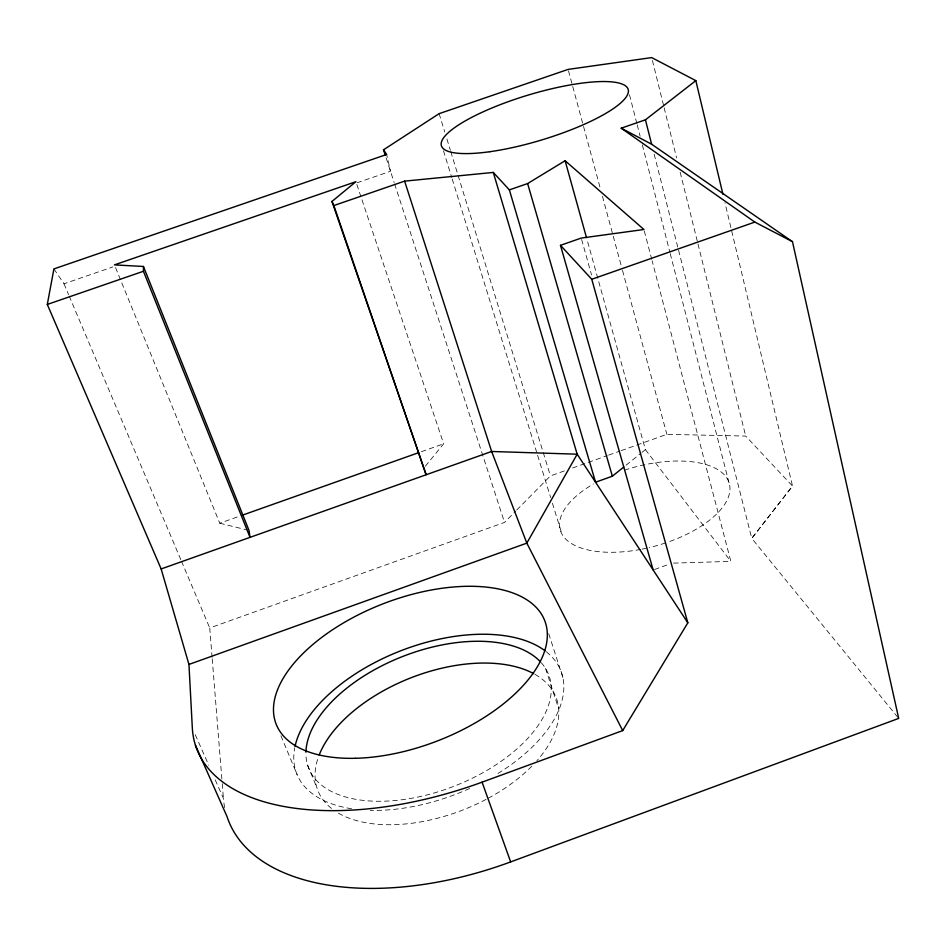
<?xml version="1.0" encoding="UTF-8"?>
<svg xmlns="http://www.w3.org/2000/svg" width="946" height="946" viewBox="0 0 946 946"><rect width="100%" height="100%" fill="white"/><g stroke="black" fill="none" stroke-linecap="round" stroke-linejoin="round"><path stroke-width="0.71" stroke-dasharray="4.73 3.55" d="M425.345 466.212L443.662 443.804L361.514 198.424M212.105 657.352L209.74 627.967L504.525 522.417L515.747 511.053M516.764 510.012L550.418 475.897L565.661 470.458M626.027 465.207L640.856 453.3M641.991 452.389L645.409 449.634L586.875 239.007M654.514 569.504L669.354 564.135M572.59 467.986L607.249 455.617M608.633 455.121L619.725 451.159M621.108 450.663L666.859 434.332L745.696 436.071L792.523 486.078L751.763 538.357L678.116 248.467M115.566 267.612L219.756 523.209L239.22 516.303M421.408 451.703L443.662 443.804M53.91 268.924L63.985 283.776L112.822 266.949M357.009 182.803L390.497 171.273L386.666 154.47M673.517 563.118L730.844 561.38L652.125 260.836M219.756 523.209L247.616 530.091M897.766 717.269L751.763 538.357L792.523 486.078L724.979 202.846M645.409 449.634L730.844 561.38M195.266 734.711L208.759 765.243M215.215 779.847L223.422 798.424A251.482 138.565 -20.5 0 0 224.829 808.286M63.985 283.776L68.597 294.667M69.176 296.027L180.934 559.949M181.514 561.309L209.74 627.967M280.938 735.752L297.127 774.691M307.58 765.042L316.804 787.486M356.843 184.482L361.041 197.028M545.511 668.384L558.672 708.708M386.134 157.852L394.139 182.507M394.6 183.914L504.525 522.417M548.739 633.725L562.882 677.573M443.473 150.757L451.75 177.541M452.188 178.96L537.162 453.855M537.6 455.274L550.667 497.561M552.405 503.201L561.995 534.218M439.121 113.662L444.75 131.991M446.914 139.038L450.379 150.308M450.804 151.715L550.418 475.897M581.636 239.504L591.546 274.99M568.487 70.82L572.342 85.081M572.732 86.5L600.119 187.722M602.436 196.271L622.101 268.971M622.492 270.402L666.859 434.332M644.297 230.93L651.759 259.417M629.492 94.789L636.835 123.406M637.202 124.837L640.135 136.283M642.334 144.868L669.863 252.18M670.229 253.611L729.685 485.416M654.171 154.222L677.75 247.036M652.409 60.473L663.796 106.342M664.151 107.773L676.615 157.958M680.174 172.29L697.628 242.531M697.982 243.973L745.696 436.071M212.223 658.83L222.133 782.259M222.251 783.726L223.422 798.424M541.254 662.708A128.774 69.779 -21.2 0 1 453.631 786.398A128.774 69.779 -21.2 0 1 305.913 753.714M546.303 651.759A141.734 76.839 -21.2 0 1 496.685 774.242M469.642 788.491A141.734 76.839 -21.2 0 1 370.264 810.344M351.545 808.724A141.734 76.839 -21.2 0 1 294.738 747.837M624.443 470.186A87.659 40.784 -15.3 0 1 727.273 478.782A87.659 40.784 -15.3 0 1 666.906 542.472M665.582 542.921A87.659 40.784 -15.3 0 1 649.204 547.592M646.473 548.219A87.659 40.784 -15.3 0 1 642.109 549.129M640.643 549.413A87.659 40.784 -15.3 0 1 563.272 536.205A87.659 40.784 -15.3 0 1 593.379 483.997M534.975 674.356A127.876 71.009 -21.3 0 1 536.914 760.738M531.853 766.165A127.876 71.009 -21.3 0 1 487.391 798.708M486.09 799.394A127.876 71.009 -21.3 0 1 337.486 812.602M331.514 808.452A127.876 71.009 -21.3 0 1 318.684 756.292"/><path stroke-width="1.42" d="M143.437 266.476L143.437 271.266L250.016 537.363L249.011 530.446L143.437 266.476L114.442 264.88L355.909 181.691L331.951 201.451L333.855 205.554L404.616 181.135L493.292 172.432L509.374 189.886L527.632 183.559L565.117 160.737L643.919 229.5L581.234 238.073L560.481 245.321L591.77 279.271L687.825 622.811L622.705 730.596L482.082 782.165A257.135 130.666 -20.2 0 1 192.334 728.077L188.952 664.435L161.151 568.948L47.3 304.446L53.91 268.924L386.666 154.47L383.52 149.799L439.121 113.662L568.097 69.401L651.688 57.6L695.83 80.635L722.921 194.214M509.374 189.886L595.566 482.212L612.358 476.205L623.757 467.04M195.408 745.223L227.005 816.504A251.482 138.565 -20.5 0 0 510.663 861.912L898.7 718.404L792.476 241.679L754.837 222.085L621.203 128.195L645.432 119.823L695.83 80.635M188.952 664.435L526.827 543.134L577.178 454.198L493.292 172.432M161.151 568.948L491.636 451.479L577.178 454.198L687.825 622.811M242.01 515.31L418.629 452.685M591.77 279.271L754.837 222.085M47.3 304.446L143.437 271.266M621.203 128.195L651.628 144.218L792.476 241.679M622.705 730.596L526.827 543.134L491.636 451.479L404.616 181.135M482.082 782.165L510.663 861.912M333.855 205.554L426.126 474.762L331.951 201.451M383.52 149.799L385.259 155.168M527.632 183.559L612.358 476.205M560.481 245.321L653.166 569.989M565.117 160.737L586.485 237.588M645.432 119.823L651.628 144.218M305.925 752.236A128.774 69.779 -21.2 0 1 403.587 656.122A128.774 69.779 -21.2 0 1 540.272 661.644M295.022 746.465A141.734 76.839 -21.2 0 1 402.216 650.221A141.734 76.839 -21.2 0 1 545.144 650.872M319.204 754.92A127.876 71.009 -21.3 0 1 413.248 676.922A127.876 71.009 -21.3 0 1 533.733 673.67M355.294 758.29A143.91 73.753 -21 0 0 546.54 626.879A143.91 73.753 -21 0 0 329.362 631.916A143.91 73.753 -21 0 0 355.294 758.29M489.78 151.715A97.556 23.437 -16.8 0 0 628.392 90.497A97.556 23.437 -16.8 0 0 486.197 110.446A97.556 23.437 -16.8 0 0 489.78 151.715"/></g></svg>
